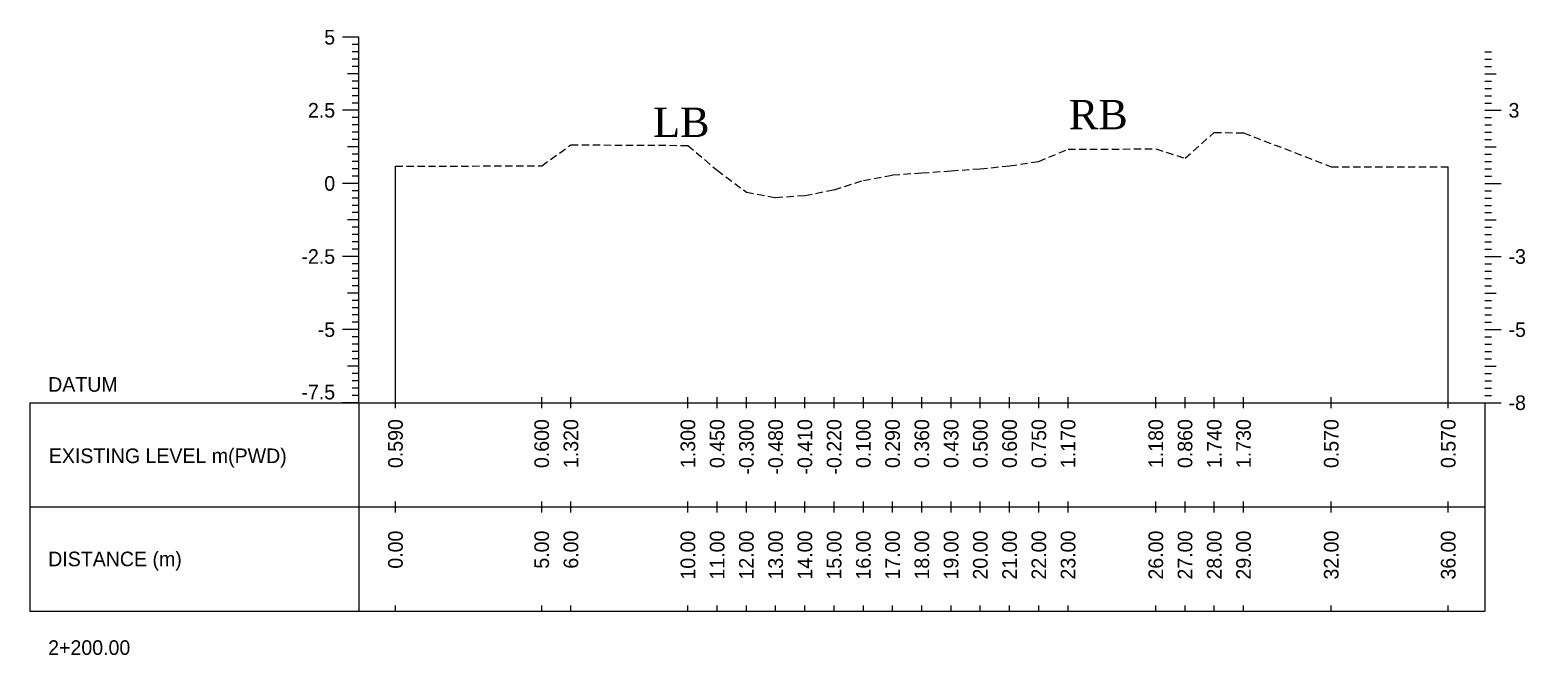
# Model space of a CAD drawing. Header units: inches. Extents: x 3247 to 4722, y -1199 to -293.
# Drawn here: x 4422.9 to 4474, y -983.4 to -962 of the extents above; entities that cross this region are included whole.
import ezdxf
from ezdxf.enums import TextEntityAlignment as Align

# ---------------------------------------------------------------- set-up
doc = ezdxf.new("R2010")
doc.units = ezdxf.units.IN
doc.header["$MEASUREMENT"] = 0
doc.linetypes.add('HIDDEN', pattern=[0.375, 0.25, -0.125])
doc.layers.add('CS_Drawing', color=7, linetype='Continuous')
doc.layers.add('GL', color=3, linetype='HIDDEN')
doc.styles.add('romans', font='romans.shx')

msp = doc.modelspace()

# ---------------------------------------------------------------- linework, layer by layer
at = {"layer": 'CS_Drawing'}
for p, q in [((4434.151, -962.224), (4433.588, -962.224)), ((4434.151, -962.224), (4433.757, -962.224)), ((4434.151, -962.224), (4433.926, -962.224)), ((4434.151, -974.724), (4434.151, -962.224)), ((4434.151, -962.474), (4433.926, -962.474)), ((4434.151, -962.724), (4433.926, -962.724)), ((4472.651, -962.724), (4472.876, -962.724)), ((4434.151, -962.974), (4433.926, -962.974)), ((4434.151, -963.224), (4433.926, -963.224)), ((4472.651, -962.974), (4472.876, -962.974)), ((4472.651, -963.224), (4472.876, -963.224)), ((4434.151, -963.474), (4433.757, -963.474)), ((4434.151, -963.474), (4433.926, -963.474)), ((4434.151, -963.724), (4433.926, -963.724)), ((4472.651, -963.474), (4473.044, -963.474)), ((4472.651, -963.474), (4472.876, -963.474)), ((4472.651, -963.724), (4472.876, -963.724)), ((4434.151, -963.974), (4433.926, -963.974)), ((4434.151, -964.224), (4433.926, -964.224)), ((4472.651, -963.974), (4472.876, -963.974)), ((4472.651, -964.224), (4472.876, -964.224)), ((4434.151, -964.724), (4433.588, -964.724)), ((4434.151, -964.724), (4433.757, -964.724)), ((4434.151, -964.474), (4433.926, -964.474)), ((4434.151, -964.724), (4433.926, -964.724)), ((4472.651, -964.474), (4472.876, -964.474)), ((4472.651, -964.724), (4473.213, -964.724)), ((4472.651, -964.724), (4473.044, -964.724)), ((4472.651, -964.724), (4472.876, -964.724)), ((4434.151, -964.974), (4433.926, -964.974)), ((4434.151, -965.224), (4433.926, -965.224)), ((4472.651, -964.974), (4472.876, -964.974)), ((4472.651, -965.224), (4472.876, -965.224)), ((4434.151, -965.474), (4433.926, -965.474)), ((4434.151, -965.724), (4433.926, -965.724)), ((4472.651, -965.474), (4472.876, -965.474)), ((4472.651, -965.724), (4472.876, -965.724)), ((4434.151, -965.974), (4433.757, -965.974)), ((4434.151, -965.974), (4433.926, -965.974)), ((4434.151, -966.224), (4433.926, -966.224)), ((4472.651, -965.974), (4473.044, -965.974)), ((4472.651, -965.974), (4472.876, -965.974)), ((4472.651, -966.224), (4472.876, -966.224)), ((4434.151, -966.474), (4433.926, -966.474)), ((4434.151, -966.724), (4433.926, -966.724)), ((4435.401, -974.724), (4435.401, -966.634)), ((4471.401, -974.724), (4471.401, -966.654)), ((4472.651, -966.474), (4472.876, -966.474)), ((4472.651, -966.724), (4472.876, -966.724)), ((4434.151, -967.224), (4433.588, -967.224)), ((4434.151, -967.224), (4433.757, -967.224)), ((4434.151, -966.974), (4433.926, -966.974)), ((4434.151, -967.224), (4433.926, -967.224)), ((4472.651, -966.974), (4472.876, -966.974)), ((4472.651, -967.224), (4473.213, -967.224)), ((4472.651, -967.224), (4473.044, -967.224)), ((4472.651, -967.224), (4472.876, -967.224)), ((4434.151, -967.474), (4433.926, -967.474)), ((4434.151, -967.724), (4433.926, -967.724)), ((4472.651, -967.474), (4472.876, -967.474)), ((4472.651, -967.724), (4472.876, -967.724)), ((4434.151, -967.974), (4433.926, -967.974)), ((4434.151, -968.224), (4433.926, -968.224)), ((4472.651, -967.974), (4472.876, -967.974)), ((4472.651, -968.224), (4472.876, -968.224)), ((4434.151, -968.474), (4433.757, -968.474)), ((4434.151, -968.474), (4433.926, -968.474)), ((4434.151, -968.724), (4433.926, -968.724)), ((4472.651, -968.474), (4473.044, -968.474)), ((4472.651, -968.474), (4472.876, -968.474)), ((4472.651, -968.724), (4472.876, -968.724)), ((4434.151, -968.974), (4433.926, -968.974)), ((4434.151, -969.224), (4433.926, -969.224)), ((4472.651, -968.974), (4472.876, -968.974)), ((4472.651, -969.224), (4472.876, -969.224)), ((4434.151, -969.724), (4433.588, -969.724)), ((4434.151, -969.724), (4433.757, -969.724)), ((4434.151, -969.474), (4433.926, -969.474)), ((4434.151, -969.724), (4433.926, -969.724)), ((4472.651, -969.474), (4472.876, -969.474)), ((4472.651, -969.724), (4473.213, -969.724)), ((4472.651, -969.724), (4473.044, -969.724)), ((4472.651, -969.724), (4472.876, -969.724)), ((4434.151, -969.974), (4433.926, -969.974)), ((4434.151, -970.224), (4433.926, -970.224)), ((4472.651, -969.974), (4472.876, -969.974)), ((4472.651, -970.224), (4472.876, -970.224)), ((4434.151, -970.474), (4433.926, -970.474)), ((4434.151, -970.724), (4433.926, -970.724)), ((4472.651, -970.474), (4472.876, -970.474)), ((4472.651, -970.724), (4472.876, -970.724)), ((4434.151, -970.974), (4433.757, -970.974)), ((4434.151, -970.974), (4433.926, -970.974)), ((4434.151, -971.224), (4433.926, -971.224)), ((4472.651, -970.974), (4473.044, -970.974)), ((4472.651, -970.974), (4472.876, -970.974)), ((4472.651, -971.224), (4472.876, -971.224)), ((4434.151, -971.474), (4433.926, -971.474)), ((4434.151, -971.724), (4433.926, -971.724)), ((4472.651, -971.474), (4472.876, -971.474)), ((4472.651, -971.724), (4472.876, -971.724)), ((4434.151, -972.224), (4433.588, -972.224)), ((4434.151, -972.224), (4433.757, -972.224)), ((4434.151, -971.974), (4433.926, -971.974)), ((4434.151, -972.224), (4433.926, -972.224)), ((4472.651, -971.974), (4472.876, -971.974)), ((4472.651, -972.224), (4473.213, -972.224)), ((4472.651, -972.224), (4473.044, -972.224)), ((4472.651, -972.224), (4472.876, -972.224)), ((4434.151, -972.474), (4433.926, -972.474)), ((4434.151, -972.724), (4433.926, -972.724)), ((4434.151, -972.974), (4433.926, -972.974)), ((4472.651, -972.474), (4472.876, -972.474)), ((4472.651, -972.724), (4472.876, -972.724)), ((4472.651, -972.974), (4472.876, -972.974)), ((4434.151, -973.474), (4433.757, -973.474)), ((4434.151, -973.224), (4433.926, -973.224)), ((4434.151, -973.474), (4433.926, -973.474)), ((4472.651, -973.224), (4472.876, -973.224)), ((4472.651, -973.474), (4473.044, -973.474)), ((4472.651, -973.474), (4472.876, -973.474)), ((4434.151, -973.724), (4433.926, -973.724)), ((4434.151, -973.974), (4433.926, -973.974)), ((4472.651, -973.724), (4472.876, -973.724)), ((4472.651, -973.974), (4472.876, -973.974)), ((4434.151, -974.224), (4433.926, -974.224)), ((4434.151, -974.474), (4433.926, -974.474)), ((4472.651, -974.224), (4472.876, -974.224)), ((4472.651, -974.474), (4472.876, -974.474)), ((4422.901, -974.724), (4434.151, -974.724)), ((4422.901, -974.724), (4422.901, -981.849)), ((4434.151, -974.724), (4433.588, -974.724)), ((4434.151, -974.724), (4433.757, -974.724)), ((4434.151, -974.724), (4433.926, -974.724)), ((4434.151, -974.724), (4472.651, -974.724)), ((4434.151, -974.724), (4434.151, -981.849)), ((4435.401, -974.911), (4435.401, -974.536)), ((4440.401, -974.911), (4440.401, -974.536)), ((4441.401, -974.911), (4441.401, -974.536)), ((4445.401, -974.911), (4445.401, -974.536)), ((4446.401, -974.911), (4446.401, -974.536)), ((4447.401, -974.911), (4447.401, -974.536)), ((4448.401, -974.911), (4448.401, -974.536)), ((4449.401, -974.911), (4449.401, -974.536)), ((4450.401, -974.911), (4450.401, -974.536)), ((4451.401, -974.911), (4451.401, -974.536)), ((4452.401, -974.911), (4452.401, -974.536)), ((4453.401, -974.911), (4453.401, -974.536)), ((4454.401, -974.911), (4454.401, -974.536)), ((4455.401, -974.911), (4455.401, -974.536)), ((4456.401, -974.911), (4456.401, -974.536)), ((4457.401, -974.911), (4457.401, -974.536)), ((4458.401, -974.911), (4458.401, -974.536)), ((4461.401, -974.911), (4461.401, -974.536)), ((4462.401, -974.911), (4462.401, -974.536)), ((4463.401, -974.911), (4463.401, -974.536)), ((4464.401, -974.911), (4464.401, -974.536)), ((4467.401, -974.911), (4467.401, -974.536)), ((4471.401, -974.911), (4471.401, -974.536)), ((4472.651, -974.724), (4473.213, -974.724)), ((4472.651, -974.724), (4473.044, -974.724)), ((4472.651, -974.724), (4472.876, -974.724)), ((4472.651, -974.724), (4472.651, -981.849)), ((4422.901, -978.286), (4434.151, -978.286)), ((4434.151, -978.286), (4472.651, -978.286)), ((4434.151, -978.286), (4472.651, -978.286)), ((4435.401, -978.474), (4435.401, -978.099)), ((4440.401, -978.474), (4440.401, -978.099)), ((4441.401, -978.474), (4441.401, -978.099)), ((4445.401, -978.474), (4445.401, -978.099)), ((4446.401, -978.474), (4446.401, -978.099)), ((4447.401, -978.474), (4447.401, -978.099)), ((4448.401, -978.474), (4448.401, -978.099)), ((4449.401, -978.474), (4449.401, -978.099)), ((4450.401, -978.474), (4450.401, -978.099)), ((4451.401, -978.474), (4451.401, -978.099)), ((4452.401, -978.474), (4452.401, -978.099)), ((4453.401, -978.474), (4453.401, -978.099)), ((4454.401, -978.474), (4454.401, -978.099)), ((4455.401, -978.474), (4455.401, -978.099)), ((4456.401, -978.474), (4456.401, -978.099)), ((4457.401, -978.474), (4457.401, -978.099)), ((4458.401, -978.474), (4458.401, -978.099)), ((4461.401, -978.474), (4461.401, -978.099)), ((4462.401, -978.474), (4462.401, -978.099)), ((4463.401, -978.474), (4463.401, -978.099)), ((4464.401, -978.474), (4464.401, -978.099)), ((4467.401, -978.474), (4467.401, -978.099)), ((4471.401, -978.474), (4471.401, -978.099)), ((4435.401, -981.849), (4435.401, -981.661)), ((4440.401, -981.849), (4440.401, -981.661)), ((4441.401, -981.849), (4441.401, -981.661)), ((4445.401, -981.849), (4445.401, -981.661)), ((4446.401, -981.849), (4446.401, -981.661)), ((4447.401, -981.849), (4447.401, -981.661)), ((4448.401, -981.849), (4448.401, -981.661)), ((4449.401, -981.849), (4449.401, -981.661)), ((4450.401, -981.849), (4450.401, -981.661)), ((4451.401, -981.849), (4451.401, -981.661)), ((4452.401, -981.849), (4452.401, -981.661)), ((4453.401, -981.849), (4453.401, -981.661)), ((4454.401, -981.849), (4454.401, -981.661)), ((4455.401, -981.849), (4455.401, -981.661)), ((4456.401, -981.849), (4456.401, -981.661)), ((4457.401, -981.849), (4457.401, -981.661)), ((4458.401, -981.849), (4458.401, -981.661)), ((4461.401, -981.849), (4461.401, -981.661)), ((4462.401, -981.849), (4462.401, -981.661)), ((4463.401, -981.849), (4463.401, -981.661)), ((4464.401, -981.849), (4464.401, -981.661)), ((4467.401, -981.849), (4467.401, -981.661)), ((4471.401, -981.849), (4471.401, -981.661)), ((4422.901, -981.849), (4434.151, -981.849)), ((4434.151, -981.849), (4472.651, -981.849))]:
    msp.add_line(p, q, dxfattribs=at)
at = {"layer": 'GL'}
msp.add_lwpolyline([(4435.401, -966.634), (4440.401, -966.624), (4441.401, -965.904), (4445.401, -965.924), (4446.401, -966.774), (4447.401, -967.524), (4448.401, -967.704), (4449.401, -967.634), (4450.401, -967.444), (4451.401, -967.124), (4452.401, -966.934), (4453.401, -966.864), (4454.401, -966.794), (4455.401, -966.724), (4456.401, -966.624), (4457.401, -966.474), (4458.401, -966.054), (4461.401, -966.044), (4462.401, -966.364), (4463.401, -965.484), (4464.401, -965.494), (4467.401, -966.654), (4471.401, -966.654)], dxfattribs=at)

# ---------------------------------------------------------------- texts
at = {"char_height": 1, "width": 685.10646, "attachment_point": 1, "style": 'romans'}
for s, insert in [('{\\fTimes New Roman|b0|i0|c0|p18;LB}', (4444.212, -964.632)), ('{\\fTimes New Roman|b0|i0|c0|p18;RB}', (4458.428, -964.369))]:
    msp.add_mtext(s, dxfattribs=dict(at, insert=insert))
at = {"layer": 'CS_Drawing'}
for s, p in [('5', (4433.338, -962.224)), ('2.5', (4433.338, -964.724)), ('0', (4433.338, -967.224)), ('-2.5', (4433.338, -969.724)), ('-5', (4433.338, -972.224))]:
    msp.add_text(s, height=0.5, dxfattribs=at).set_placement(p, align=Align.MIDDLE_RIGHT)
for s, p in [('3', (4473.463, -964.724)), ('-3', (4473.463, -969.724)), ('-5', (4473.463, -972.224)), ('DATUM', (4423.526, -974.099)), ('-8', (4473.463, -974.724)), ('-8', (4473.463, -974.724)), ('EXISTING LEVEL m(PWD)', (4423.547, -976.54)), ('DISTANCE (m)', (4423.526, -980.068)), ('2+200.00', (4423.526, -983.099))]:
    msp.add_text(s, height=0.5, dxfattribs=at).set_placement(p, align=Align.MIDDLE_LEFT)
msp.add_text('-7.5', height=0.5, dxfattribs=at).set_placement((4433.338, -974.611), align=Align.RIGHT)
for s, p in [('0.590', (4435.401, -975.286)), ('0.600', (4440.401, -975.286)), ('1.320', (4441.401, -975.286)), ('1.300', (4445.401, -975.286)), ('0.450', (4446.401, -975.286)), ('-0.300', (4447.401, -975.286)), ('-0.480', (4448.401, -975.286)), ('-0.410', (4449.401, -975.286)), ('-0.220', (4450.401, -975.286)), ('0.100', (4451.401, -975.286)), ('0.290', (4452.401, -975.286)), ('0.360', (4453.401, -975.286)), ('0.430', (4454.401, -975.286)), ('0.500', (4455.401, -975.286)), ('0.600', (4456.401, -975.286)), ('0.750', (4457.401, -975.286)), ('1.170', (4458.401, -975.286)), ('1.180', (4461.401, -975.286)), ('0.860', (4462.401, -975.286)), ('1.740', (4463.401, -975.286)), ('1.730', (4464.401, -975.286)), ('0.570', (4467.401, -975.286)), ('0.570', (4471.401, -975.286)), ('0.00', (4435.401, -979.099)), ('5.00', (4440.401, -979.099)), ('6.00', (4441.401, -979.099)), ('10.00', (4445.401, -979.099)), ('11.00', (4446.401, -979.099)), ('12.00', (4447.401, -979.099)), ('13.00', (4448.401, -979.099)), ('14.00', (4449.401, -979.099)), ('15.00', (4450.401, -979.099)), ('16.00', (4451.401, -979.099)), ('17.00', (4452.401, -979.099)), ('18.00', (4453.401, -979.099)), ('19.00', (4454.401, -979.099)), ('20.00', (4455.401, -979.099)), ('21.00', (4456.401, -979.099)), ('22.00', (4457.401, -979.099)), ('23.00', (4458.401, -979.099)), ('26.00', (4461.401, -979.099)), ('27.00', (4462.401, -979.099)), ('28.00', (4463.401, -979.099)), ('29.00', (4464.401, -979.099)), ('32.00', (4467.401, -979.099)), ('36.00', (4471.401, -979.099))]:
    msp.add_text(s, height=0.5, rotation=90, dxfattribs=at).set_placement(p, align=Align.MIDDLE_RIGHT)

doc.saveas('drawing.dxf')
